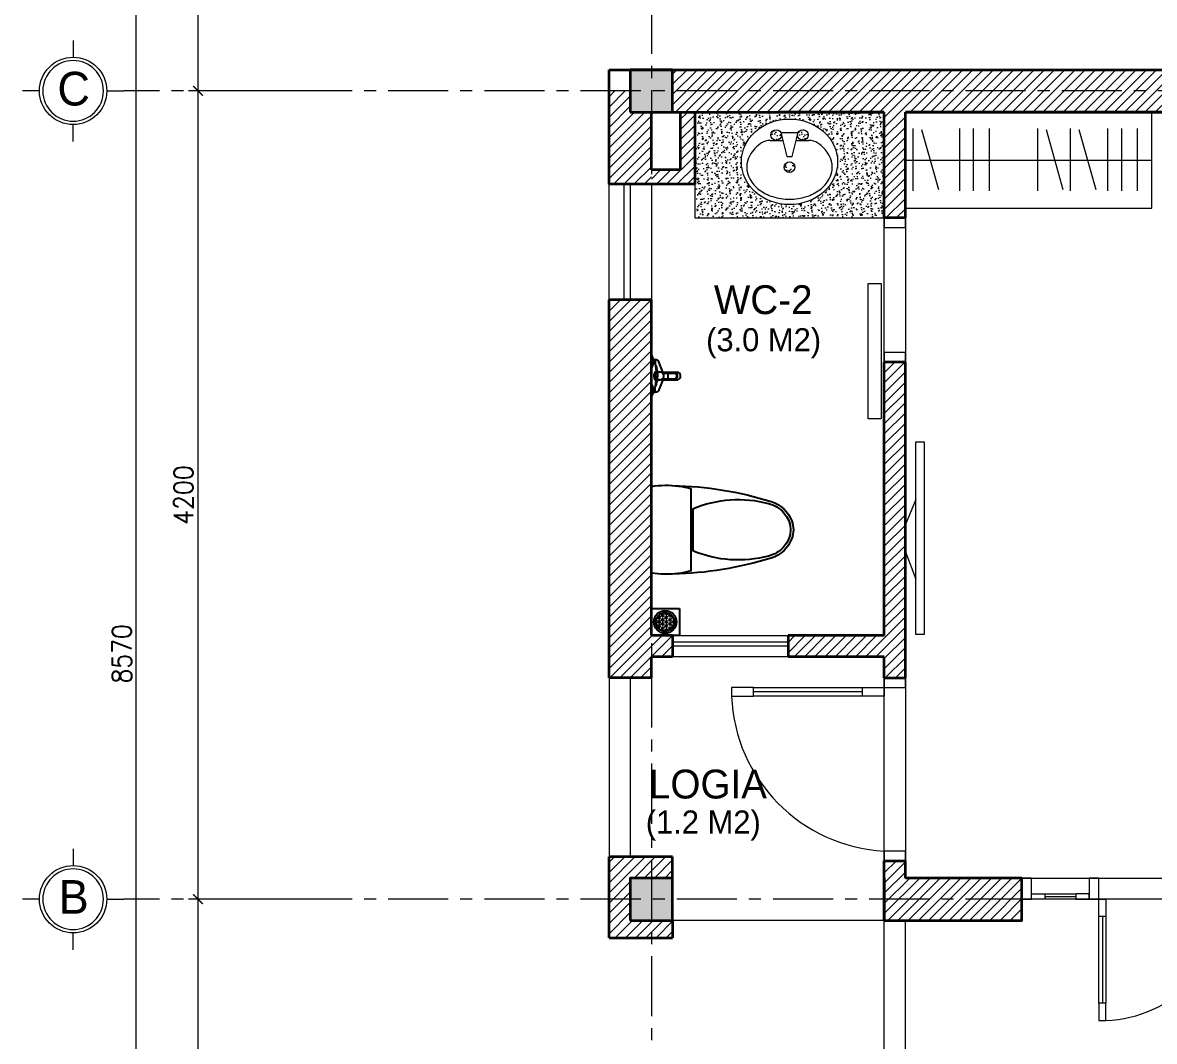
# Model space of a CAD drawing. Header units: millimetres. Extents: x -529782 to -142003, y -492574 to -273331.
# Drawn here: x -246192 to -240312, y -384666 to -379373 of the extents above; entities that cross this region are included whole.
import ezdxf
from ezdxf.enums import TextEntityAlignment as Align

# ---------------------------------------------------------------- set-up
doc = ezdxf.new("R2010")
doc.units = ezdxf.units.MM
doc.header["$LTSCALE"] = 500
doc.header["$MEASUREMENT"] = 0
doc.header["$PDMODE"] = 3
doc.linetypes.add('CENTER', pattern=[2, 1.25, -0.25, 0.25, -0.25])
doc.layers.get('0').update_dxf_attribs({"linetype": 'CONTINUOUS', "lineweight": 13})
doc.layers.get('Defpoints').update_dxf_attribs({"color": 255, "linetype": 'CONTINUOUS', "lineweight": 13})
for name, color, linetype, lineweight in [('1.cat 30', 30, 'CONTINUOUS', 35), ('1.cot', 2, 'CONTINUOUS', 35), ('2.thay 145', 145, 'CONTINUOUS', 18), ('3.manh 08', 8, 'CONTINUOUS', 9), ('4.dim 08', 8, 'CONTINUOUS', 13), ('5.noi that 15', 15, 'CONTINUOUS', 9), ('7.tim 67', 67, 'CENTER', 9), ('8.vat lieu 08', 8, 'CONTINUOUS', 5), ('9.text \xad white', 7, 'CONTINUOUS', 15), ('CA.manh 08', 8, 'CONTINUOUS', 9), ('CA.thay 145', 145, 'CONTINUOUS', 18), ('noithat', 15, 'CONTINUOUS', 9)]:
    doc.layers.add(name, color=color, linetype=linetype, lineweight=lineweight)
doc.layers.add('Furniture', color=155, linetype='CONTINUOUS')
doc.layers.add('Interior', color=15, linetype='CONTINUOUS')
doc.styles.add('CA.JSC1', font='')
doc.styles.get("Standard").update_dxf_attribs({"font": 'txt.shx', "width": 0.9})
doc.styles.get('CA.JSC1').set_extended_font_data('.VnAvantH')
doc.dimstyles.new('CA 50', dxfattribs={"dimscale": 0, "dimtxt": 100, "dimasz": 50, "dimexe": 50, "dimexo": 0, "dimgap": 25, "dimtad": 1, "dimdec": 0, "dimzin": 0, "dimdsep": 46, "dimtxsty": 'Standard', "dimblk": 'ARCHTICK', "dimcen": 0.09, "dimdle": 50, "dimclrd": 256, "dimclre": 256, "dimclrt": 7, "dimadec": 0, "dimazin": 0, "dimtfac": 1, "dimtdec": 0, "dimtix": 1, "dimtmove": 2, "dimatfit": 3, "dimldrblk": 'DOT', "dimfxl": 1, "dimtolj": 1, "dimtzin": 0, "dimarcsym": 0})
pattern_1 = [(45, (0, 0), (-26.51650429449553, 26.51650429449553), [])]

# ---------------------------------------------------------------- blocks, each defined once
blk = doc.blocks.new('A$C1A9D127A')
at = {"layer": 'noithat', "color": 135, "linetype": 'Continuous'}
for p, q in [((49.99985728343017, 109.9998206971213), (-0.0001427165698260069, 109.9998206971213)), ((-0.0001427165698260069, 109.9998206971213), (-0.0001427165698260069, -0.000179302878677845)), ((49.99985728343017, -0.000179302878677845), (49.99985728343017, 109.9998206971213)), ((-0.0001427165698260069, -0.000179302878677845), (49.99985728343017, -0.000179302878677845))]:
    blk.add_line(p, q, dxfattribs=at)
blk = doc.blocks.new('A$C41BA5761')
at = {"layer": '2.thay 145'}
blk.add_lwpolyline([(839.9994073519047, 524.9998310285737, -3898660.642287513), (839.9994073521084, 525.0001542164828, 1.154242490888426e-06), (839.9994073524431, 524.9999926225864, 1.154242490888426e-06)], format="xyb", dxfattribs=at)
at = {"layer": '3.manh 08'}
for p, q in [((524.9994049160159, 1050.000159478077), (524.9994049160159, 875.0001713204256)), ((174.9994048396911, 525.0001523148676), (-0.000583361616008915, 525.0001523148676)), ((874.9994049923262, 525.0001523148676), (1049.999393193633, 525.0001523148676)), ((524.9994049160159, 0.0001831847475841641), (524.9994049160159, 175.000171342399))]:
    blk.add_line(p, q, dxfattribs=at)
blk.add_arc((524.9994049160159, 525.0001713313977), 349.9999999890093, 359.9999968883953, 359.9999381014106, dxfattribs=at)
blk = doc.blocks.new('_ArchTick')
at = {"color": 1, "linetype": 'ByBlock', "const_width": 0.150000081}
blk.add_lwpolyline([(-0.5000002699998731, -0.5000002699998731), (0.5000002699998731, 0.5000002699998731)], dxfattribs=at)
blk = doc.blocks.new('*D635')
at = {"layer": '7.tim 67', "linetype": 'Continuous', "lineweight": -2, "transparency": 16777216}
for p, q in [((-2246.000000000058, 1190.000000000058), (-2246.000000000058, -160.000000000058)), ((-1548.000000000058, 1140.000000000058), (-2296.000000000058, 1140.000000000058)), ((-1548.000000000058, -110.0000000000582), (-2296.000000000058, -110.000000000058))]:
    blk.add_line(p, q, dxfattribs=at)
at = {"layer": 'Defpoints', "color": 0, "linetype": 'Continuous', "transparency": 16777216}
for p in [(-1548.000000000058, 1140.000000000058), (-2246.000000000058, -110.000000000058), (-1548.000000000058, -110.0000000000582)]:
    blk.add_point(p, dxfattribs=at)
at = {"layer": '7.tim 67', "linetype": 'Continuous', "lineweight": -2, "transparency": 16777216, "xscale": 50, "yscale": 50, "zscale": 50}
for p, rotation in [((-2246.000000000058, 1140.000000000058), 90), ((-2246.000000000058, -110.000000000058), 270)]:
    blk.add_blockref('_ArchTick', p, dxfattribs=dict(at, rotation=rotation))
at = {"layer": '7.tim 67', "color": 7, "linetype": 'Continuous', "transparency": 16777216, "insert": (-2321.000000000058, 514.9999999999998), "char_height": 100, "attachment_point": 5, "rotation": 90}
blk.add_mtext('\\A1;1250', dxfattribs=at)
blk = doc.blocks.new('_DOT')
at = {"color": 1, "linetype": 'ByBlock'}
blk.add_line((-0.5, 0), (-1, 0), dxfattribs=at)
at = {"color": 1, "linetype": 'ByBlock', "const_width": 0.5}
blk.add_lwpolyline([(-0.25, 0, 1), (0.25, 0, 1)], format="xyb", close=True, dxfattribs=at)
blk = doc.blocks.new('*D636')
at = {"layer": '7.tim 67', "linetype": 'Continuous', "lineweight": -2, "transparency": 16777216}
for p, q in [((-1548.000000000058, -110.0000000000582), (-2296.000000000057, -110.000000000058)), ((-2246.000000000057, -60.00000000005801), (-2246.000000000058, -4359.999999999999)), ((-1548.000000000058, -4310), (-2296.000000000058, -4309.999999999999))]:
    blk.add_line(p, q, dxfattribs=at)
at = {"layer": 'Defpoints', "color": 0, "linetype": 'Continuous', "transparency": 16777216}
for p in [(-1548.000000000058, -110.0000000000582), (-2246.000000000058, -4309.999999999999), (-1548.000000000058, -4310)]:
    blk.add_point(p, dxfattribs=at)
at = {"layer": '7.tim 67', "linetype": 'Continuous', "lineweight": -2, "transparency": 16777216, "xscale": 50, "yscale": 50, "zscale": 50}
for p, rotation in [((-2246.000000000057, -110.000000000058), 90), ((-2246.000000000058, -4309.999999999999), 270)]:
    blk.add_blockref('_ArchTick', p, dxfattribs=dict(at, rotation=rotation))
at = {"layer": '7.tim 67', "color": 7, "linetype": 'Continuous', "transparency": 16777216, "insert": (-2321.000000000057, -2210.000000000029), "char_height": 100, "attachment_point": 5, "rotation": 90}
blk.add_mtext('\\A1;4200', dxfattribs=at)
blk = doc.blocks.new('*D637')
at = {"layer": '7.tim 67', "linetype": 'Continuous', "lineweight": -2, "transparency": 16777216}
for p, q in [((-2246.000000000057, -4259.999999999999), (-2246.000000000058, -7259.999999999941)), ((-1548.000000000058, -4310), (-2296.000000000057, -4309.999999999999)), ((-1548.000000000058, -7209.999999999942), (-2296.000000000058, -7209.999999999941))]:
    blk.add_line(p, q, dxfattribs=at)
at = {"layer": 'Defpoints', "color": 0, "linetype": 'Continuous', "transparency": 16777216}
for p in [(-1548.000000000058, -4310), (-2246.000000000058, -7209.999999999941), (-1548.000000000058, -7209.999999999942)]:
    blk.add_point(p, dxfattribs=at)
at = {"layer": '7.tim 67', "linetype": 'Continuous', "lineweight": -2, "transparency": 16777216, "xscale": 50, "yscale": 50, "zscale": 50}
for p, rotation in [((-2246.000000000057, -4309.999999999999), 90), ((-2246.000000000058, -7209.999999999941), 270)]:
    blk.add_blockref('_ArchTick', p, dxfattribs=dict(at, rotation=rotation))
at = {"layer": '7.tim 67', "color": 7, "linetype": 'Continuous', "transparency": 16777216, "insert": (-2321.000000000057, -5759.999999999971), "char_height": 100, "attachment_point": 5, "rotation": 90}
blk.add_mtext('\\A1;2900', dxfattribs=at)
blk = doc.blocks.new('*D639')
at = {"layer": '7.tim 67', "linetype": 'Continuous', "lineweight": -2, "transparency": 16777216}
for p, q in [((-2567.00000000006, -7369.999999999999), (-2567.000000000058, 1300.000000000058)), ((-1548.000000000058, 1250.000000000058), (-2617.000000000058, 1250.000000000058)), ((-1548.000000000058, -7320), (-2617.00000000006, -7319.999999999999))]:
    blk.add_line(p, q, dxfattribs=at)
at = {"layer": 'Defpoints', "color": 0, "linetype": 'Continuous', "transparency": 16777216}
for p in [(-2567.000000000058, 1250.000000000058), (-1548.000000000058, 1250.000000000058), (-1548.000000000058, -7320)]:
    blk.add_point(p, dxfattribs=at)
at = {"layer": '7.tim 67', "linetype": 'Continuous', "lineweight": -2, "transparency": 16777216, "xscale": 50, "yscale": 50, "zscale": 50}
for p, rotation in [((-2567.000000000058, 1250.000000000058), 90), ((-2567.00000000006, -7319.999999999999), 270)]:
    blk.add_blockref('_ArchTick', p, dxfattribs=dict(at, rotation=rotation))
at = {"layer": '7.tim 67', "color": 7, "linetype": 'Continuous', "transparency": 16777216, "insert": (-2642.000000000059, -3034.999999999971), "char_height": 100, "attachment_point": 5, "rotation": 90}
blk.add_mtext('\\A1;8570', dxfattribs=at)
blk = doc.blocks.new('A$C2BDB356E')
at = {"layer": 'noithat', "color": 135, "linetype": 'Continuous'}
for p, q in [((0.0007344302721321583, 599.9999563574092), (0.0007344302721321583, 699.9999563574092)), ((0.0007344302721321583, 699.9999563574092), (40.00073443027213, 699.9999563574092)), ((40.00073443027213, 699.9999563574092), (40.00073443027213, 599.9999563574092)), ((40.00073443027213, 599.9999563574092), (0.0007344302721321583, 599.9999563574092)), ((0.0007344302721321583, 99.99995635740925), (0.0007344302721321583, -4.364259075373411e-05)), ((40.00073443027213, 99.99995635740925), (0.0007344302721321583, 99.99995635740925)), ((40.00073443027213, -4.364259075373411e-05), (40.00073443027213, 99.99995635740925)), ((0.0007344302721321583, -4.364259075373411e-05), (40.00073443027213, -4.364259075373411e-05))]:
    blk.add_line(p, q, dxfattribs=at)
at = {"layer": 'noithat', "color": 8, "linetype": 'Continuous'}
for p, q in [((0.0007344302721321583, 99.99995635740925), (0.0007344302721321583, 599.9999563574092)), ((20.00073443027213, 599.9999563574092), (20.00073443027213, 99.99995635740925)), ((40.00073443027213, 599.9999563574092), (40.00073443027213, 99.99995635740925))]:
    blk.add_line(p, q, dxfattribs=at)
at = {"layer": 'noithat', "color": 1, "linetype": 'Continuous'}
blk.add_arc((10.18820847296689, 740.3098040898665), 740.9098847954065, 272.306074052381, 356.8812333185894, dxfattribs=at)
blk = doc.blocks.new('A$C748E2B85')
at = {"layer": 'Interior', "linetype": 'Continuous'}
for p, q in [((454.9078383371234, 729.4450964294374), (4.907838337123394, 729.4450964294374)), ((443.4428701847792, 523.0756696760654), (16.37280648946762, 523.0756696760654)), ((120.2002038061619, 513.6350480206311), (339.6154957935214, 513.6350480206311))]:
    blk.add_line(p, q, dxfattribs=at)
at = {"layer": 'Interior'}
for p, q in [((460.623056165874, 678.309802159667), (454.9078383371234, 729.4450964294374)), ((460.623056165874, 625.2653613947332), (460.623056165874, 678.309802159667)), ((455.0607122182846, 574.9670556634665), (460.623056165874, 625.2653613947332)), ((443.4428701847792, 523.0756696760654), (455.0607122182846, 574.9670556634665))]:
    blk.add_line(p, q, dxfattribs=at)
at = {"layer": 'Interior', "linetype": 'Continuous'}
for start, end in [(170.5376780025137, 187.7399460608841), (187.7399460608841, 195.8219819027273)]:
    blk.add_arc((470.6721695438027, 651.8177002482116), 472.1889783439482, start, end, dxfattribs=at)
at = {"layer": 'Interior'}
for centre, radius, start, end in [((1857.315027289093, 657.5956825204194), 1857.737852278393, 181.2223681000156, 197.2477400344126), ((-1397.499350614846, 657.5956825204194), 1857.737852278393, 342.7522599655873, 358.7776318999843), ((686.6743587851524, 277.5299879200757), 613.7088623028949, 157.3737438994382, 194.7785650620011), ((-226.8586591854692, 277.5299879200757), 613.7088623028949, 345.2214349379988, 22.62625610056185), ((253.6172482296824, 163.284667480737), 165.8356054027062, 194.7785650620011, 226.85426446044), ((206.1984513700008, 163.284667480737), 165.8356054027062, 313.14573553956, 345.2214349379988), ((242.327092282474, 156.1984405256808), 166.7070351506958, 197.2477400344126, 249.5476091976655), ((217.4885843843222, 156.1984405256808), 166.7070351506958, 290.4523908023345, 342.7522599655873), ((229.9078498035669, 137.9887551479042), 131.1654632825287, 226.85426446044, 313.14573553956), ((229.9078383371234, 122.8973074816167), 131.1654632825287, 249.5476091976655, 290.4523908023345)]:
    blk.add_arc(centre, radius, start, end, dxfattribs=at)
blk = doc.blocks.new('A$C4F894D79')
at = {"layer": 'noithat'}
for p, q in [((242.2402637004852, 435.7401064969599), (339.1364504694939, 435.7401064969599)), ((242.2402637004852, 419.5907420367002), (274.5389926210046, 290.3958263471723)), ((306.8377215415239, 290.3958263471723), (339.1364504694939, 419.5907420367002)), ((173.4940664246678, 387.2920131161809), (250.3149459287524, 387.2920131161809)), ((331.0617682337761, 387.2920131161809), (408.1046692058444, 387.2920131161809)), ((274.5389926210046, 290.3958263471723), (306.8377215415239, 290.3958263471723))]:
    blk.add_line(p, q, dxfattribs=at)
for centre in [(209.9415347799659, 419.5907420367002), (371.4351793900132, 419.5907420367002), (290.6883570849895, 225.7983685024083)]:
    blk.add_circle(centre, 32.29872892255662, dxfattribs=at)
for centre, radius, start, end in [((232.9384881556034, 196.217803709209), 208.265595459182, 122.2598079683541, 151.0887989992334), ((173.4940664246678, 290.3958263471723), 96.89618676766986, 90, 122.2598079683541), ((408.1046692058444, 290.3958263471723), 96.89618676766986, 56.09549007639636, 90), ((313.5024673640728, 149.6368352472782), 266.4918060370317, 53.13010218340126, 56.09549007639636), ((348.4382260069251, 196.217803709209), 208.265595459182, 28.91120100076662, 53.13010218340126), ((179.3781519606709, 225.7983685024083), 147.0796262590559, 151.0887989992334, 180), ((401.9985622018576, 225.7983685024083), 147.0796262590559, 0, 28.91120100076662), ((179.3781519606709, 225.7983685024083), 147.0796262590559, 180, 208.9112010007666), ((401.9985622018576, 225.7983685024083), 147.0796262590559, 331.0887989992334, 0), ((232.9384881556034, 255.3789332956076), 208.265595459182, 208.9112010007666, 233.1301021834012), ((348.4382260069251, 255.3789332956076), 208.265595459182, 306.8698978165987, 331.0887989992334), ((267.8742468059063, 301.9599017575383), 266.4918060370317, 233.1301021834012, 252.742060996397), ((313.5024673640728, 301.9599017575383), 266.4918060370317, 287.257939003603, 306.8698978165987), ((290.6883570849895, 375.3974571116269), 343.3914621439997, 252.742060996397, 270), ((290.6883570849895, 375.3974571116269), 343.3914621439997, 270, 287.257939003603)]:
    blk.add_arc(centre, radius, start, end, dxfattribs=at)
blk.add_ellipse((290.6883570849895, 258.0971533693373), major_axis=(-290.6885603030169, 5.339685868958306e-14), ratio=0.888888696429528, dxfattribs=at)
blk = doc.blocks.new('A$C6AE226AE')
at = {"layer": 'Furniture'}
for p, q in [((1.615978544577956e-05, 140.9872102633672), (145.975153458261, 140.9872102633672)), ((1.615978544577956e-05, -1.302789314649999e-06), (1.615978544577956e-05, 140.9872102633672)), ((71.5457585199947, 114.5538435174608), (74.15947862416215, 119.0809395346432)), ((84.04576114987867, 114.5538434649079), (82.04330597353692, 118.0221975702098)), ((145.975153458261, 140.9872102633672), (145.975153458261, -1.302789314649999e-06)), ((23.23027777109382, 65.83991678968778), (24.67075988043507, 65.83991678968778)), ((23.3981182137577, 76.66523433968723), (24.67075988043507, 76.66523433968723)), ((24.67075851532718, 76.66523210458536), (27.79575851532718, 82.07789087823812)), ((27.79576113354415, 60.42725571894925), (24.67076113354415, 65.83991449260202)), ((25.22604842218789, 55.97638733620079), (27.79575851765912, 60.42725578228101)), ((27.79576113587609, 82.07789081490637), (25.53731545888877, 85.98963347357949)), ((34.04575851532718, 92.90320842554365), (37.17075851532718, 98.31586719919642)), ((37.17076113821167, 87.49054958990791), (34.04576113821167, 92.90320836356068)), ((34.04575851765912, 71.25257332958654), (37.17075851765912, 76.6652321032393)), ((37.17076113587609, 65.83991449394807), (34.04576113587609, 71.25257326760084)), ((37.17075988043507, 98.31586943968796), (43.42075988043507, 98.31586943968796)), ((37.17075988043507, 87.4905518896885), (43.42075988043507, 87.4905518896885)), ((37.17075988043507, 76.66523433968723), (43.42075988043507, 76.66523433968723)), ((37.17075988043507, 65.83991678968778), (43.42075988043507, 65.83991678968778)), ((42.09876542781421, 109.1411869896874), (43.42075988043507, 109.1411869896874)), ((43.42075851532718, 109.1411847465019), (44.36195536423838, 110.7713855087413)), ((46.54576114054362, 92.90320836490855), (43.42076114054362, 98.31586713856132)), ((43.42075851765912, 87.49054965054484), (46.54575851765912, 92.9032084241976)), ((46.54576113821167, 71.25257326894962), (43.42076113821167, 76.66523204260238)), ((43.42075851999471, 65.8399145545859), (46.54575851999471, 71.25257332823867)), ((52.79575851765912, 103.7285259715031), (55.92075851765912, 109.1411847451559)), ((55.9207611428792, 98.31586713990873), (52.7957611428792, 103.7285259135615)), ((52.79575851999471, 82.0778908755442), (55.92075851999471, 87.49054964919696)), ((55.92076114054362, 76.66523204395025), (52.79576114054362, 82.07789081760302)), ((52.79575852232665, 60.42725577958618), (55.92075852232665, 65.83991455323894)), ((55.92076113821167, 55.01459694799132), (52.79576113821167, 60.42725572164409)), ((55.92075988043507, 109.1411869896874), (62.17075988043507, 109.1411869896874)), ((55.92075988043507, 98.31586943968796), (62.17075988043507, 98.31586943968796)), ((55.92075988043507, 87.4905518896885), (62.17075988043507, 87.4905518896885)), ((55.92075988043507, 76.66523433968723), (62.17075988043507, 76.66523433968723)), ((55.92075988043507, 65.83991678968778), (62.17075988043507, 65.83991678968778)), ((65.29576114521115, 103.7285259149076), (62.17076114521115, 109.1411846885603)), ((62.17075851999471, 98.3158671965025), (65.2957585199947, 103.7285259701553)), ((65.2957611428792, 82.07789081895044), (62.1707611428792, 87.4905495926032)), ((62.17075852232665, 76.66523210054447), (65.29575852232665, 82.07789087419724)), ((65.29576114054362, 60.42725572299196), (62.17076114054362, 65.83991449664472)), ((62.17075852465859, 55.01459700458599), (65.2957585246586, 60.42725577823876)), ((74.67076114754309, 109.1411846899073), (71.54576114754309, 114.55384346356)), ((71.54575852232665, 92.90320842150277), (74.67075852232665, 98.31586719515553)), ((74.67076114521115, 87.49054959394925), (71.54576114521115, 92.90320836760202)), ((71.5457585246586, 71.25257332554429), (74.6707585246586, 76.66523209919706)), ((74.6707611428792, 65.83991449799214), (71.5457611428792, 71.2525732716449)), ((74.67075988043507, 109.1411869896874), (80.92075988043507, 109.1411869896874)), ((74.67075988043507, 98.31586943968796), (80.92075988043507, 98.31586943968796)), ((74.67075988043507, 87.4905518896885), (80.92075988043507, 87.4905518896885)), ((74.67075988043507, 76.66523433968723), (80.92075988043507, 76.66523433968723)), ((74.67075988043507, 65.83991678968778), (80.92075988043507, 65.83991678968778)), ((80.92075852232665, 109.1411847424611), (84.04575852232665, 114.5538435161138)), ((84.04576114754309, 92.90320836894898), (80.92076114754309, 98.31586714260175)), ((80.9207585246586, 87.49054964650259), (84.0457585246586, 92.90320842015535)), ((84.04576114521115, 71.25257327299096), (80.92076114521115, 76.66523204664372)), ((80.92075852699782, 65.83991455054411), (84.04575852699782, 71.25257332419687)), ((90.2957585246586, 103.7285259674609), (93.4207585246586, 109.1411847411136)), ((93.42076114987867, 98.31586714394962), (90.29576114987867, 103.7285259176024)), ((90.29575852699782, 82.0778908715024), (93.42075852699782, 87.49054964515517)), ((93.42076114754309, 76.66523204799068), (90.29576114754309, 82.07789082164345)), ((90.29575852932612, 60.42725577554529), (93.42075852932612, 65.83991454919806)), ((93.42076114521115, 55.01459695203266), (90.29576114521115, 60.42725572568543)), ((93.42075988043507, 109.1411869896874), (99.67075988043507, 109.1411869896874)), ((93.42075988043507, 98.31586943968796), (99.67075988043507, 98.31586943968796)), ((93.42075988043507, 87.4905518896885), (99.67075988043507, 87.4905518896885)), ((93.42075988043507, 76.66523433968723), (99.67075988043507, 76.66523433968723)), ((93.42075988043507, 65.83991678968778), (99.67075988043507, 65.83991678968778)), ((102.7957611522106, 103.7285259189498), (99.67076115221062, 109.1411846926026)), ((99.67075852699782, 98.3158671924607), (102.7957585269978, 103.7285259661135)), ((102.7957611498787, 82.07789082299132), (99.67076114987867, 87.49054959664409)), ((99.67075852932612, 76.66523209650359), (102.7957585293261, 82.07789087015635)), ((102.7957611475431, 60.42725572703239), (99.67076114754309, 65.83991450068515)), ((99.6707585316617, 55.0145970005442), (102.7957585316617, 60.42725577419696)), ((109.0457585293261, 92.90320841746188), (111.8901073950983, 97.82976516742883)), ((112.1707611522106, 87.4905495979915), (109.0457611522106, 92.90320837164427)), ((109.0457585316617, 71.2525733215025), (112.1707585316617, 76.66523209515526)), ((112.1707611498787, 65.83991450203303), (109.0457611498787, 71.25257327568579)), ((112.1707598804351, 87.4905518896885), (117.2287820203601, 87.4905518896885)), ((112.1707598804351, 76.66523433968723), (118.4207598804351, 76.66523433968723)), ((112.1707598804351, 65.83991678968778), (118.4207598804351, 65.83991678968778)), ((120.1930389306581, 73.59555689329136), (118.4207611522106, 76.66523205068597)), ((118.4207585339936, 65.83991454650277), (120.2694843120116, 69.04200152329076)), ((34.04575851999471, 49.60193823362761), (37.17075851999471, 55.01459700728037)), ((37.17076113354415, 44.18927939799096), (34.04576113354415, 49.60193817164372)), ((37.17075988043507, 55.01459923968832), (43.42075988043507, 55.01459923968832)), ((37.17075988043507, 44.18928168968887), (43.42075988043507, 44.18928168968887)), ((40.23575319396332, 33.3639641396876), (43.42075988043507, 33.3639641396876)), ((46.54576113587609, 49.60193817298978), (43.42076113587609, 55.01459694664254)), ((43.42075852232665, 44.18927945862788), (46.54575852232665, 49.60193823228065)), ((45.75098978014285, 29.32788744152094), (43.42076113354415, 33.36396185068543)), ((52.79575852465859, 38.7766206836277), (55.92075852465859, 44.18927945728046)), ((55.92076113587609, 33.36396185203148), (52.79576113587609, 38.77662062568425)), ((55.92075988043507, 55.01459923968832), (62.17075988043507, 55.01459923968832)), ((55.92075988043507, 44.18928168968887), (62.17075988043507, 44.18928168968887)), ((55.92075988043507, 33.3639641396876), (62.17075988043507, 33.3639641396876)), ((65.29576113821167, 38.77662062703303), (62.17076113821167, 44.18927940068579)), ((62.17075852699782, 33.36396190862752), (65.29575852699782, 38.77662068228028)), ((71.54575852699782, 49.60193822958581), (74.67075852699782, 55.01459700323858)), ((74.67076114054362, 44.18927940203366), (71.54576114054362, 49.60193817568643)), ((71.54575852932612, 27.9513031336287), (74.67075852932612, 33.36396190728146)), ((74.67076113821167, 22.53864430607473), (71.54576113821167, 27.9513030797275)), ((74.67075988043507, 55.01459923968832), (80.92075988043507, 55.01459923968832)), ((74.67075988043507, 44.18928168968887), (80.92075988043507, 44.18928168968887)), ((74.67075988043507, 33.3639641396876), (80.92075988043507, 33.3639641396876)), ((74.67075988043507, 22.53864658968814), (79.74245503910424, 22.53864658968814)), ((84.0457611428792, 49.60193817703384), (80.9207611428792, 55.01459695068661)), ((80.92075852932612, 44.18927945458699), (84.04575852932612, 49.60193822823976)), ((84.04576114054362, 27.95130308107537), (80.92076114054362, 33.36396185472813)), ((81.05990575484611, 22.77965441891502), (84.0457585316617, 27.95130313228037)), ((90.2957585316617, 38.7766206795859), (93.4207585316617, 44.18927945323867)), ((93.4207611428792, 33.36396185607555), (90.2957611428792, 38.77662062972831)), ((93.42075988043507, 55.01459923968832), (99.67075988043507, 55.01459923968832)), ((93.42075988043507, 44.18928168968887), (99.67075988043507, 44.18928168968887)), ((93.42075988043507, 33.3639641396876), (99.67075988043507, 33.3639641396876)), ((102.7957611452111, 38.77662063107437), (99.67076114521115, 44.18927940472713)), ((99.67075853399365, 33.36396190458618), (102.7957585339936, 38.77662067823894)), ((109.0457585339936, 49.60193822554447), (112.1707585339936, 55.01459699919724)), ((112.1707611475431, 44.18927940607409), (109.0457611475431, 49.60193817972686)), ((112.1707598804351, 55.01459923968832), (117.7596429592559, 55.01459923968832)), ((112.1707598804351, 44.18928168968887), (112.5594892210393, 44.18928168968887)), ((145.975153458261, -1.302789314649999e-06), (1.615978544577956e-05, -1.302789314649999e-06))]:
    blk.add_line(p, q, dxfattribs=at)
for radius in [58.63567904508899, 48.64260077431322]:
    blk.add_circle((71.64883454011579, 70.5031742878491), radius, dxfattribs=at)
blk = doc.blocks.new('A$C74453D6C')
at = {"layer": 'Furniture'}
for p, q in [((90.00004055414684, 59.99998792131373), (90.00004055414684, 133.3727891468952)), ((95.00004055414684, 57.55009246669215), (95.00004055413956, 122.520982168644)), ((125.0000405541468, 57.55009246669943), (125.0000405541468, 124.236653910637)), ((130.0000405541468, 59.99998792131373), (130.0000405541468, 136.5645039243973)), ((95.11470012660357, 86.01529364433372), (125.122548461306, 86.01529364433372)), ((101.9408958789099, 62.71628759763553), (118.0591852293765, 62.71628759763553)), ((25.00004055414684, 19.99998792131373), (45.00004055414684, 19.99998792131373)), ((25.00004055414684, 9.999987921313732), (25.00004055414684, 19.99998792131373)), ((25.00004055414684, 9.999987921313732), (45.00004055414684, 9.999987921313732)), ((30.00004055414684, 9.999987921313732), (30.00004055414684, 19.99998792131373)), ((40.00004055414684, 9.999987921321008), (40.00004055415411, 19.99998792131373)), ((45.00004055415411, 19.99998792131373), (85.2706697194335, 25.17879571032245)), ((45.00004055414684, 9.999987921313732), (45.00004055415411, 19.99998792131373)), ((175.0000405541396, 19.99998792131373), (134.7294113888602, 25.17879571032245)), ((195.0000405541468, 19.99998792131373), (175.0000405541468, 19.99998792131373)), ((175.0000405541468, 9.999987921313732), (175.0000405541396, 19.99998792131373)), ((195.0000405541468, 9.999987921313732), (175.0000405541468, 9.999987921313732)), ((180.0000405541468, 9.999987921321008), (180.0000405541396, 19.99998792131373)), ((190.0000405541468, 9.999987921313732), (190.0000405541468, 19.99998792131373)), ((195.0000405541468, 9.999987921313732), (195.0000405541468, 19.99998792131373)), ((4.055413592141122e-05, -1.207867899211124e-05), (220.0000405541359, -1.207867899211124e-05))]:
    blk.add_line(p, q, dxfattribs=at)
for points in [[(90.00004055414684, 59.99998792131373), (37.30134187035947, 39.29688557474583, 0.3252642360319261), (25.00004055414684, 19.99998792131373, -1.548050645562933)], [(130.0000405541468, 59.99998792131373), (182.6987392379342, 39.29688557474583, -0.3252642360319261), (195.0000405541468, 19.99998792131373, 1.548050645562933)], [(56.5251327026017, 25.24673331608938), (76.8877200070965, 28.10110671093571, 0.2006331427512579), (88.31913278787033, 34.88027260484523), (90.10549242389607, 43.08674152079038)], [(163.474948405692, 25.24673331608938), (143.1123611011972, 28.10110671093571, -0.2006331427512579), (131.6809483204233, 34.88027260484523), (129.8945886843976, 43.08674152079038)]]:
    blk.add_lwpolyline(points, format="xyb", dxfattribs=at)
for points in [[(102.6087625633481, 31.31236402360082), (105.8239188685511, 31.31236402360082), (105.8239188685511, 34.16673741844716), (102.6087625633481, 34.16673741844716)], [(111.8968763975972, 31.31236402360082), (115.1120327028002, 31.31236402360082), (115.1120327028002, 34.16673741844716), (111.8968763975972, 34.16673741844716)]]:
    blk.add_lwpolyline(points, close=True, dxfattribs=at)
for centre, radius, start, end in [((110.2635287735393, 131.6664940844057), 20.33520094954251, 13.93751671155681, 175.1867409463144), ((110.1156574555644, 121.3571568103944), 15.1603550016278, 10.94904892019507, 175.5972039167274), ((110.443214400846, 115.6295411371539), 16.91104899025838, 30.59483760564591, 155.9514152310126), ((110.0000405541359, 44.64304854050715), 19.78867814970727, 114.0328522402732, 65.96714775972676), ((33.30998220064066, -47.02486619494448), 57.62715607375797, 98.29106195623102, 125.3117570166111), ((36.69009890763118, -47.02486619494448), 57.62715607375797, 54.68824298338892, 81.70893804376897), ((110.0000405541359, 44.27243831817032), 31.24274267596707, 217.6718688675373, 309.0224938748531), ((110.0000405541359, 44.64304854050715), 24.78867814970727, 205.4382988911245, 334.561701109831), ((110.0000405541359, 44.27243831817032), 31.24274267596707, 230.977506125147, 322.3281311324627), ((183.3099822006407, -47.02486619494448), 57.62715607375797, 98.29106195623102, 125.3117570166111), ((186.6900989076312, -47.02486619494448), 57.62715607375797, 54.68824298338892, 81.70893804376897)]:
    blk.add_arc(centre, radius, start, end, dxfattribs=at)
blk = doc.blocks.new('sdfdggh')
at = {"layer": '7.tim 67', "ltscale": 0.5}
for p, q in [((110.0000000000582, 2894.499999999942), (110.0000000000582, -9823.000000000058)), ((12554.49999999994, -110), (-2632.000000000058, -110)), ((12554.49999999994, -4310), (-2632.000000000058, -4310))]:
    blk.add_line(p, q, dxfattribs=at)
at = {"layer": '2.thay 145', "xscale": 0.5, "yscale": 0.5, "zscale": 0.5}
for p in [(-3156.999696596875, -372.5000761574483), (-3156.999696596875, -4572.500076157448)]:
    blk.add_blockref('A$C41BA5761', p, dxfattribs=at)
at = {"layer": '9.text \xad white', "style": 'CA.JSC1'}
for s, p in [('c', (-2891.749677616288, -98.25005427747965)), ('b', (-2891.749677616288, -4298.25005427748))]:
    blk.add_text(s, height=174.9999882000658, dxfattribs=at).set_placement(p, align=Align.MIDDLE)
at = {"layer": '7.tim 67', "color": 9, "linetype": 'Continuous'}
for base, p1, p2, picture, middle in [((-2567.000000000058, 1250.000000000058), (-1548.000000000058, -7320), (-1548.000000000058, 1250.000000000058), '*D639', (-2642.000000000059, -3034.999999999971)), ((-2246.000000000058, -110.000000000058), (-1548.000000000058, 1140.000000000058), (-1548.000000000058, -110.0000000000582), '*D635', (-2321.000000000058, 514.9999999999998)), ((-2246.000000000058, -4309.999999999999), (-1548.000000000058, -110.0000000000582), (-1548.000000000058, -4310), '*D636', (-2321.000000000057, -2210.000000000029)), ((-2246.000000000058, -7209.999999999941), (-1548.000000000058, -4310), (-1548.000000000058, -7209.999999999942), '*D637', (-2321.000000000057, -5759.999999999971))]:
    dim = blk.add_linear_dim(base=base, p1=p1, p2=p2, angle=90, dimstyle='CA 50', override={"dimscale": 1}, dxfattribs=at)
    dim.commit()
    dim.dimension.update_dxf_attribs({"geometry": picture, "text_midpoint": middle})

msp = doc.modelspace()

# ---------------------------------------------------------------- hatches: boundary and pattern name
at = {"layer": '1.cot'}
for points in [[(-242815.135812065, -379617.4999999998), (-243035.135812065, -379617.4999999998), (-243035.135812065, -379837.4999999998), (-242815.135812065, -379837.4999999998)], [(-242815.135812065, -383817.4999999998), (-243035.135812065, -383817.4999999998), (-243035.135812065, -384037.4999999998), (-242815.135812065, -384037.4999999998)]]:
    msp.add_hatch(color=256, dxfattribs=at).paths.add_polyline_path(points)
at = {"layer": '8.vat lieu 08'}
h = msp.add_hatch(dxfattribs=at)
h.set_pattern_fill('ANSI31', color=256, scale=300, style=0)
h.set_pattern_definition(pattern_1)
h.paths.add_polyline_path([(-238135.135812065, -379617.4999999998), (-242815.135812065, -379617.4999999998), (-242815.135812065, -379837.4999999998), (-242515.135812065, -379837.4999999998), (-241715.135812065, -379837.4999999998), (-241715.1358120434, -380387.4999999998), (-241605.1358120434, -380387.4999999998), (-241605.135812065, -379837.4999999998), (-238135.135812065, -379837.4999999998)])
h.paths.add_polyline_path([(-241605.1358120651, -381137.4999999998), (-241715.1358120651, -381137.4999999998), (-241715.1358120651, -382557.4999999998), (-242215.135812065, -382557.4999999998), (-242215.1358120651, -382667.4999999998), (-241715.135812065, -382667.4999999998), (-241715.135812065, -382777.4999999999), (-241605.135812065, -382777.4999999999)])
h.paths.add_polyline_path([(-241000.1358120693, -383817.4999999994), (-241605.1358120652, -383817.4999999996), (-241605.135812065, -383727.5000000006), (-241715.135812065, -383727.5000000006), (-241715.135812065, -384037.4999999998), (-241000.1358120692, -384037.4999999996)])
h.paths.add_polyline_path([(-242815.135812065, -383707.4999999999), (-243145.1358120651, -383707.4999999999), (-243145.1358120651, -384127.4999999998), (-242815.135812065, -384127.4999999998), (-242815.1358120651, -384037.4999999998), (-243035.135812065, -384037.4999999998), (-243035.135812065, -383817.4999999998), (-242815.135812065, -383817.4999999998)])
h.paths.add_polyline_path([(-238135.135812065, -383817.4999999997), (-238850.1358120693, -383817.4999999995), (-238849.4922939974, -383927.4999999998), (-238135.135812065, -383927.4999999997)])
h.paths.add_polyline_path([(-237805.1358120652, -382377.4999999998), (-237915.1358120651, -382377.4999999998), (-237915.135812065, -380797.4999999998), (-238025.135812065, -380797.4999999998), (-238025.1358120651, -383817.4999999998), (-237915.1358120651, -383817.4999999998), (-237915.1358120651, -382487.4999999998), (-237805.1358120651, -382487.4999999998)])
h.paths.add_polyline_path([(-234535.1358120652, -382377.4999999998), (-236955.135812065, -382377.4999999998), (-236955.135812065, -382487.4999999998), (-234535.1358120651, -382487.4999999998)])
h.paths.add_polyline_path([(-242925.1358120651, -380812.4999999998), (-243145.135812065, -380812.4999999998), (-243145.1358120651, -382777.4999999998), (-242925.135812065, -382777.4999999997), (-242925.135812065, -382667.4999999998), (-242815.1358120651, -382667.4999999998), (-242815.1358120651, -382557.4999999998), (-242925.135812065, -382557.4999999998)])
h = msp.add_hatch(dxfattribs=at)
h.set_pattern_fill('ANSI31', color=256, scale=300, style=0)
h.set_pattern_definition(pattern_1)
h.paths.add_polyline_path([(-242925.1358120651, -379837.4999999998), (-243035.1358120651, -379837.4999999998), (-243035.1358120651, -379727.4999999998), (-243145.135812065, -379727.4999999997), (-243145.135812065, -380212.4999999998), (-242925.135812065, -380212.4999999998)])
h = msp.add_hatch(dxfattribs=at)
h.set_pattern_fill('ANSI31', color=256, scale=300, style=0)
h.set_pattern_definition([(45, (22178.68209396745, 0), (-26.51650429449553, 26.51650429449553), [])])
h.paths.add_polyline_path([(-242700.135812065, -379837.4999999998), (-242775.135812065, -379837.4999999998), (-242775.135812065, -380137.4999999998), (-242925.135812065, -380137.4999999998), (-242925.135812065, -380212.4999999998), (-242700.135812065, -380212.4999999998)])
h = msp.add_hatch(dxfattribs=at)
h.set_pattern_fill('AR-SAND', color=256, scale=20, angle=90, style=0)
h.set_pattern_definition([(127.5, (0, -18916.5), (-38.53647538026317, -1.259867162192161), [0, -30.4, 0, -34, 0, -32.5]), (97.50000000000001, (0, -18916.5), (-56.4429213045948, 35.39553410535454), [0, -16.4, 0, -27.4, 0, -10.5]), (57.49999999999999, (-1.506315562951245e-15, -18941.1), (-0.1131810707392861, 62.2828372350299), [0, -10, 0, -36, 0, -47]), (47.5, (-1.506315562951245e-15, -18941.1), (-17.55351129868498, 60.12253209144586), [0, -5, 0, -23.6, 0, -27])])
h.paths.add_polyline_path([(-241715.135812065, -379837.4999999998), (-242700.135812065, -379837.4999999998), (-242700.135812065, -380387.4999999998), (-241715.135812065, -380387.4999999998)])
edge = h.paths.add_edge_path(flags=16)
edge.add_ellipse((-242207.635812065, -380095.8897754198), major_axis=(-250.0000000168511, 3.234954856620347e-12), ratio=0.8888886964294748, start_angle=0, end_angle=360)
h.paths.add_polyline_path([(-242050.6331710558, -380241.6178100427, -0.08572206654637099), (-242120.1253081986, -380277.070948576, -0.07535103017401021), (-242207.635812065, -380290.3342679906, -0.0753510301739036), (-242295.1463159313, -380277.070948576, -0.08572204535441781), (-242364.6384376368, -380241.6178216034, -0.000461484989859343), (-242364.9029444854, -380241.4194412834, 0.08584387585893943), (-242295.3561822627, -380277.0057515033, 0.07553812096035509), (-242207.635812065, -380290.3342679906, 0.07553812058879594), (-242119.9154422841, -380277.0057516329, 0.08584385471366865), (-242050.36869538, -380241.4194531027, -0.0004614306025190537)], flags=0)
h.paths.add_polyline_path([(-242050.3686952674, -380005.9157496083, 0.0003606121872104157), (-242050.6331711684, -380005.7173924994, -0.0004614309953658721)], flags=0)
h.paths.add_polyline_path([(-242060.1704142776, -379998.9480140223, 0.1490250675690551), (-242106.6546176156, -379984.7787124141), (-242172.9135898407, -379984.7787124141), (-242193.7469231792, -380068.1120457541), (-242221.5247009572, -380068.1120457542), (-242242.3580342911, -379984.7787124141), (-242308.4260620717, -379984.7787124141, 0.1340839105686908), (-242350.7805274513, -379996.3447571903, -0.1340839105682464), (-242308.4260620718, -379984.7787124141), (-242277.080256513, -379984.7787124141, -0.4142135623548981), (-242304.8580342926, -379957.0009346362, -1), (-242249.3024787334, -379957.0009346431), (-242221.5247009572, -380068.1120457541), (-242193.7469231793, -380068.1120457542), (-242165.9691453968, -379957.0009346431, -1), (-242110.4135898375, -379957.0009346362, -0.4142135623548981), (-242138.1913676171, -379984.7787124141), (-242106.6546176156, -379984.7787124141, -0.1490250675690551)], flags=0)
h.paths.add_polyline_path([(-242235.4135898447, -380123.6676013132, -1), (-242179.8580342854, -380123.6676013132, -1)], flags=0)

# ---------------------------------------------------------------- linework, layer by layer
at = {"layer": '1.cat 30'}
for p, q in [((-243145.135812065, -379617.4999999998), (-238135.135812065, -379617.4999999998)), ((-243035.135812065, -379617.4999999998), (-238135.135812065, -379617.4999999998)), ((-242925.1358120651, -380137.4999999998), (-242925.135812065, -379837.4999999998)), ((-242815.135812065, -379837.4999999998), (-241715.135812065, -379837.4999999998)), ((-242775.135812065, -379837.4999999998), (-242775.135812065, -380137.4999999998)), ((-241715.135812065, -379837.4999999998), (-242255.135812065, -379837.4999999998)), ((-241715.1358120434, -380387.4999999998), (-241715.135812065, -379837.4999999998)), ((-241605.1358120434, -380387.4999999998), (-241605.135812065, -379837.4999999998)), ((-241605.1358120652, -379837.4999999999), (-238025.135812065, -379837.4999999999)), ((-238025.135812065, -379837.4999999998), (-241605.135812065, -379837.4999999998)), ((-242775.135812065, -380137.4999999998), (-242925.135812065, -380137.4999999998)), ((-242775.135812065, -380137.4999999998), (-242925.1358120651, -380137.4999999998)), ((-241605.1358120434, -380387.4999999998), (-241715.1358120434, -380387.4999999998)), ((-242925.135812065, -380812.4999999998), (-243145.135812065, -380812.4999999998)), ((-243145.1358120651, -382777.4999999998), (-243145.135812065, -380812.4999999998)), ((-242925.135812065, -382557.4999999998), (-242925.135812065, -380812.4999999998)), ((-241715.135812065, -382557.4999999999), (-241715.135812065, -381137.4999999998)), ((-241605.135812065, -381137.4999999998), (-241715.135812065, -381137.4999999998)), ((-241605.135812065, -382777.4999999999), (-241605.135812065, -381137.4999999998)), ((-242815.1358120651, -382557.4999999998), (-242925.135812065, -382557.4999999998)), ((-242815.135812065, -382557.4999999998), (-242815.135812065, -382667.4999999998)), ((-241715.135812065, -382557.4999999998), (-242215.135812065, -382557.4999999998)), ((-242215.135812065, -382557.4999999998), (-242215.135812065, -382667.4999999998)), ((-242925.135812065, -382777.4999999997), (-242925.135812065, -382667.4999999998)), ((-242815.1358120651, -382667.4999999998), (-242925.135812065, -382667.4999999998)), ((-241715.135812065, -382667.4999999998), (-242215.135812065, -382667.4999999998)), ((-241715.135812065, -382777.4999999999), (-241715.135812065, -382667.4999999999)), ((-242925.135812065, -382777.4999999998), (-243145.135812065, -382777.4999999998)), ((-241715.135812065, -382777.4999999999), (-241605.135812065, -382777.4999999999)), ((-241715.135812065, -382777.4999999999), (-241605.135812065, -382777.4999999999)), ((-243145.1358120651, -384127.4999999999), (-243145.1358120651, -383707.4999999999)), ((-242815.135812065, -383707.4999999998), (-243145.1358120651, -383707.4999999999)), ((-242815.135812065, -383817.4999999998), (-242815.135812065, -383707.4999999998)), ((-241715.135812065, -384037.4999999998), (-241715.135812065, -383727.4999999999)), ((-241715.135812065, -383727.4999999999), (-241605.135812065, -383727.4999999999)), ((-241715.135812065, -383727.5000000005), (-241605.135812065, -383727.5000000005)), ((-241605.1358120652, -383817.4999999997), (-241605.135812065, -383727.4999999999)), ((-243035.135812065, -384037.4999999998), (-242815.135812065, -384037.4999999998)), ((-242815.135812065, -384037.4999999998), (-242815.135812065, -384127.4999999998)), ((-241715.1358120652, -384037.4999999999), (-241605.1358120652, -384037.4999999998)), ((-243145.1358120651, -384127.4999999999), (-242815.135812065, -384127.4999999998))]:
    msp.add_line(p, q, dxfattribs=at)
for points in [[(-242700.135812065, -379837.4999999998), (-242700.135812065, -380212.4999999998), (-243145.135812065, -380212.4999999998), (-243145.135812065, -379617.4999999998)], [(-241715.135812065, -383817.4999999997), (-241715.135812065, -384037.4999999998), (-241000.1358120692, -384037.4999999995), (-241000.1358120692, -383817.4999999994), (-241605.1358120652, -383817.4999999997)]]:
    msp.add_lwpolyline(points, dxfattribs=at)
at = {"layer": '1.cot'}
for points in [[(-243035.135812065, -379837.4999999998), (-242815.135812065, -379837.4999999998), (-242815.135812065, -379617.4999999998), (-243035.135812065, -379617.4999999998)], [(-243035.135812065, -384037.4999999998), (-242815.135812065, -384037.4999999998), (-242815.135812065, -383817.4999999998), (-243035.135812065, -383817.4999999998)]]:
    msp.add_lwpolyline(points, close=True, dxfattribs=at)
at = {"layer": '2.thay 145'}
for p, q in [((-243145.1358120651, -382777.4999999998), (-243145.1358120651, -383707.4999999999)), ((-243035.1358120651, -382777.4999999998), (-243035.1358120651, -383707.4999999999))]:
    msp.add_line(p, q, dxfattribs=at)
for points in [[(-242815.1358120651, -382557.4999999998), (-242215.135812065, -382557.4999999998), (-242215.135812065, -382667.4999999998), (-242815.1358120651, -382667.4999999998)], [(-242815.135812065, -382590.4999999999), (-242215.135812065, -382590.4999999999), (-242215.135812065, -382612.4999999998), (-242815.135812065, -382612.4999999998)]]:
    msp.add_lwpolyline(points, close=True, dxfattribs=at)
at = {"layer": '8.vat lieu 08', "color": 250}
msp.add_lwpolyline([(-243067.1358120652, -380212.4999999998), (-243035.135812065, -380212.4999999998), (-243035.135812065, -380812.4999999998), (-243067.1358120652, -380812.4999999998)], close=True, dxfattribs=at)
at = {"layer": 'CA.manh 08', "color": 250}
for points in [[(-241715.1358120434, -380387.4999999998), (-241605.1358120434, -380387.4999999998), (-241605.135812065, -381137.4999999998), (-241715.135812065, -381137.4999999998)], [(-241715.135812065, -382777.4999999999), (-241605.135812065, -382777.4999999999), (-241605.135812065, -383727.5000000006), (-241715.135812065, -383727.5000000006)], [(-241000.1358120692, -383817.4999999994), (-238850.1358120693, -383817.4999999994), (-238849.4922939974, -383927.4999999998), (-241000.1358120692, -383927.4999999994)]]:
    msp.add_lwpolyline(points, close=True, dxfattribs=at)
at = {"layer": 'CA.thay 145'}
for p, q in [((-241715.135812065, -384037.4999999999), (-242815.135812065, -384037.4999999998)), ((-241715.1358120652, -384037.4999999999), (-241595.5331996866, -384037.4999999999))]:
    msp.add_line(p, q, dxfattribs=at)
for points in [[(-241715.135812065, -380387.4999999998), (-241715.135812065, -379837.4999999998), (-242700.135812065, -379837.4999999998), (-242700.135812065, -380387.4999999998)], [(-243145.135812065, -380212.4999999998), (-242925.135812065, -380212.4999999998), (-242925.135812065, -380812.4999999998), (-243145.135812065, -380812.4999999998)]]:
    msp.add_lwpolyline(points, close=True, dxfattribs=at)
for points in [[(-238135.1358120652, -385537.4999999998), (-241715.135812065, -385537.4999999999), (-241715.135812065, -384037.4999999999)], [(-238135.1358120652, -385427.4999999998), (-241605.135812065, -385427.4999999999), (-241605.135812065, -384037.4999999999)]]:
    msp.add_lwpolyline(points, dxfattribs=at)
at = {"layer": 'noithat'}
for p, q in [((-241566.135812065, -379922.5000000276), (-241566.135812065, -380246.0000000276)), ((-241520.9964224479, -379928.5750609952), (-241434.022740879, -380240.1642596436)), ((-241324.635812065, -379922.5000000276), (-241324.635812065, -380246.0000000276)), ((-241253.135812065, -379922.5000000276), (-241253.135812065, -380246.0000000276)), ((-241170.635812065, -379922.5000000276), (-241170.635812065, -380246.0000000276)), ((-240918.635812065, -379922.5000000276), (-240918.635812065, -380246.0000000276)), ((-240873.4964224479, -379928.5750609952), (-240786.522740879, -380240.1642596436)), ((-240748.635812065, -379922.5000000276), (-240748.635812065, -380246.0000000276)), ((-240703.4964224479, -379928.5750609952), (-240616.522740879, -380240.1642596436)), ((-240554.635812065, -379922.5000000276), (-240554.635812065, -380246.0000000276)), ((-240483.135812065, -379922.5000000276), (-240483.135812065, -380246.0000000276)), ((-240400.635812065, -379922.5000000276), (-240400.635812065, -380246.0000000276)), ((-241605.135812065, -380087.5000000276), (-240324.635812065, -380087.5000000276))]:
    msp.add_line(p, q, dxfattribs=at)
at = {"layer": 'noithat', "color": 135, "linetype": 'Continuous'}
for p, q in [((-240950.1358120692, -383899.7666666657), (-240880.8024787349, -383899.7666666657)), ((-240950.1358120692, -383927.4999999994), (-240950.1358120692, -383899.7666666657)), ((-240880.8024787349, -383927.4999999994), (-240950.1358120692, -383927.4999999994)), ((-240880.8024787349, -383899.7666666657), (-240880.8024787349, -383927.4999999994)), ((-240719.1473863677, -383899.7666666657), (-240719.1473863677, -383927.4999999995)), ((-240649.8140530334, -383899.7666666657), (-240719.1473863677, -383899.7666666657)), ((-240719.1473863677, -383927.4999999995), (-240649.8140530334, -383927.4999999995)), ((-240649.8140530334, -383927.4999999995), (-240649.8140530334, -383899.7666666657))]:
    msp.add_line(p, q, dxfattribs=at)
at = {"layer": 'noithat', "color": 8, "linetype": 'Continuous'}
for p, q in [((-240880.8024787349, -383899.7666666657), (-240719.1473863677, -383899.7666666657)), ((-240880.8024787349, -383913.6333333325), (-240719.1473863677, -383913.6333333326)), ((-240719.1473863677, -383927.4999999995), (-240880.8024787349, -383927.4999999994))]:
    msp.add_line(p, q, dxfattribs=at)
at = {"layer": 'noithat'}
for points in [[(-240324.635812065, -380337.5000000276), (-240324.635812065, -379837.5000000276), (-241605.135812065, -379837.5000000276), (-241605.135812065, -380337.5000000276)], [(-241730.6358120652, -381430.9999999999), (-241799.1358120652, -381430.9999999999), (-241799.1358120652, -380728.4999999999), (-241730.6358120652, -380728.4999999999)], [(-241550.3263567446, -382551.4999999998), (-241550.3263567446, -381551.4999999998), (-241508.1294870474, -381551.4999999998), (-241508.1294870474, -382551.4999999998)], [(-241550.3263567446, -382264.8803364288), (-241550.3263567446, -381850.8975862705), (-241605.135812065, -381980.5055897756), (-241605.135812065, -382122.4944102241)]]:
    msp.add_lwpolyline(points, close=True, dxfattribs=at)

# ---------------------------------------------------------------- block references
at = {"layer": '4.dim 08', "color": 251}
msp.add_blockref('sdfdggh', (-243035.1358120651, -379617.4999999998), dxfattribs=at)
at = {"layer": '5.noi that 15', "xscale": -1, "rotation": 90}
msp.add_blockref('A$C748E2B85', (-242195.6907156356, -381778.0921616626), dxfattribs=at)
at = {"layer": 'noithat'}
for name, p, xscale, yscale, zscale in [('A$C4F894D79', (-242457.6356373089, -380317.8602866757), 0.8600269641028717, 0.8600269641028717, 0.8600269640458783), ('A$C2BDB356E', (-240599.8147140206, -384557.4999606977), 0.9000000000087311, 0.8999999999068677, 0.8999999999721081)]:
    msp.add_blockref(name, p, dxfattribs=dict(at, xscale=xscale, yscale=yscale, zscale=zscale))
at = {"layer": 'noithat', "rotation": 270}
for p in [(-241715.1356327405, -380387.5001427163), (-241715.1356327622, -381087.5001427163), (-241715.1356327622, -382777.5001427165), (-241715.1356327622, -383677.5001427171)]:
    msp.add_blockref('A$C1A9D127A', p, dxfattribs=at)
at = {"layer": 'noithat', "color": 251, "rotation": 270}
msp.add_blockref('A$C74453D6C', (-242925.1357999864, -381098.4999594457), dxfattribs=at)
at = {"layer": 'noithat', "color": 251}
msp.add_blockref('A$C6AE226AE', (-242925.1358282248, -382557.499998697), dxfattribs=at)
at = {"layer": 'noithat', "xscale": 1.13333352364134, "yscale": 1.13333352364134, "zscale": 1.133333523622894, "rotation": 270}
msp.add_blockref('A$C2BDB356E', (-242508.4692291394, -382827.4991676455), dxfattribs=at)
at = {"layer": 'noithat'}
for p in [(-241000.1356693527, -383927.4998206965), (-240649.8139103169, -383927.4998206965)]:
    msp.add_blockref('A$C1A9D127A', p, dxfattribs=at)

# ---------------------------------------------------------------- texts
at = {"layer": '9.text \xad white', "style": 'CA.JSC1'}
for s, height, p in [('wc-2', 150, (-242600.427454474, -380887.3653968253)), ('(3.0 M2)', 120, (-242640.756681089, -381080.4105889473)), ('logia', 150, (-242937.7814633437, -383404.1656239377)), ('(1.2 M2)', 120, (-242954.256681089, -383586.5269575333))]:
    msp.add_text(s, height=height, dxfattribs=at).set_placement(p)

doc.saveas('drawing.dxf')
